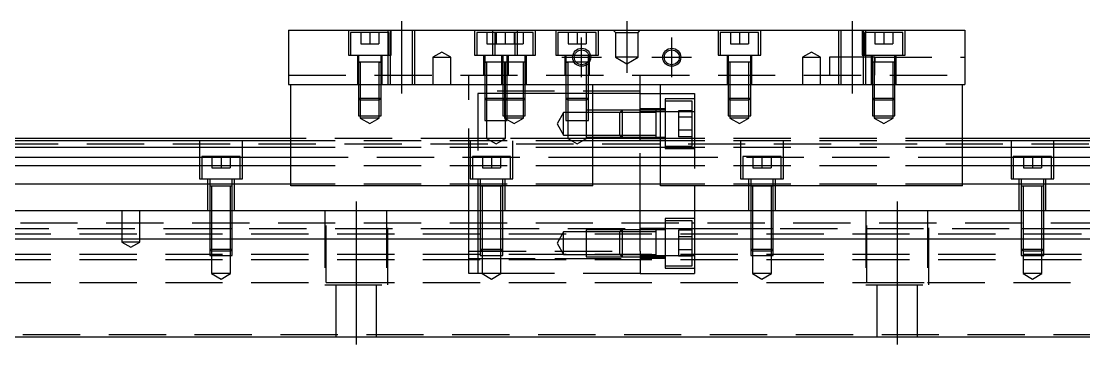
# Model space of a CAD drawing. Extents: x -20 to 932, y -265 to 102.
# Drawn here: x 215.7 to 451.4, y -226.9 to -154.9 of the extents above; entities that cross this region are included whole.
import ezdxf

# ---------------------------------------------------------------- set-up
doc = ezdxf.new("R2010")
doc.units = 0
doc.linetypes.add('CENTER', pattern=[50.8, 31.75, -6.35, 6.35, -6.35])
doc.linetypes.add('DASHED', pattern=[19.05, 12.7, -6.35])
doc.layers.get('0').update_dxf_attribs({"linetype": 'CONTINUOUS'})
doc.layers.add('CENTER', color=1, linetype='CENTER')

msp = doc.modelspace()

# ---------------------------------------------------------------- linework, layer by layer
at = {"color": 7, "linetype": 'CONTINUOUS'}
for p, q in [((275, -156.93), (275, -168.93)), ((275, -156.93), (425, -156.93)), ((425, -156.93), (425, -168.93)), ((338.770162, -164.03), (338.32967, -164.03)), ((341.500006, -164.03), (341.229838, -164.03)), ((275, -168.93), (425, -168.93)), ((275.5, -191.43), (275.5, -168.93)), ((342.5, -191.43), (342.5, -168.93)), ((353, -181.43), (353, -168.93)), ((357.5, -191.43), (357.5, -168.93)), ((424.5, -191.43), (424.5, -168.93)), ((353, -170.93), (357.5, -170.93)), ((275.5, -181.43), (0, -181.43)), ((275.5, -180.93), (28, -180.93)), ((357.5, -181.43), (342.5, -181.43)), ((643, -180.93), (424.5, -180.93)), ((700, -181.43), (424.5, -181.43)), ((275.5, -182.969608), (0, -182.969608)), ((357.5, -182.969608), (342.5, -182.969608)), ((700, -182.969608), (424.5, -182.969608)), ((0, -185.090392), (275.5, -185.090392)), ((342.5, -185.090392), (357.5, -185.090392)), ((424.5, -185.090392), (700, -185.090392)), ((275.5, -187.000532), (0, -187.000532)), ((357.5, -187.000532), (342.5, -187.000532)), ((700, -187.000532), (424.5, -187.000532)), ((275.5, -191.111934), (0, -191.111934)), ((342.5, -191.43), (275.5, -191.43)), ((357.5, -191.111934), (342.5, -191.111934)), ((424.5, -191.43), (357.5, -191.43)), ((700, -191.111934), (424.5, -191.111934)), ((0, -196.93), (700, -196.93)), ((364.5, -199.68), (365, -199.68)), ((0, -203.23), (700, -203.23)), ((356.5, -204.019994), (356.5, -203.23)), ((356.5, -207.180006), (356.5, -206.63)), ((0, -224.93), (700, -224.93))]:
    msp.add_line(p, q, dxfattribs=at)
at = {"color": 3, "linetype": 'DASHED'}
for p, q in [((288.25, -156.93), (288.25, -162.43)), ((297.25, -157.43), (288.75, -157.43)), ((288.75, -157.43), (288.75, -162.43)), ((291, -157.43), (291, -159.93)), ((293, -157.43), (293, -159.93)), ((295, -157.43), (295, -159.93)), ((297.000006, -156.93), (297.000006, -157.43)), ((297.000006, -157.43), (297.000006, -162.43)), ((297.25, -162.43), (297.25, -157.43)), ((297.5, -156.93), (297.5, -168.93)), ((297.75, -162.43), (297.75, -156.93)), ((302.5, -168.93), (302.5, -156.93)), ((302.999994, -168.93), (302.999994, -156.93)), ((316.25, -156.93), (316.25, -162.43)), ((320.75, -157.43), (316.75, -157.43)), ((316.75, -157.43), (316.75, -162.43)), ((319, -157.43), (319, -159.93)), ((320.25, -156.93), (320.25, -162.43)), ((329.25, -157.43), (320.75, -157.43)), ((320.75, -157.43), (320.75, -162.43)), ((321, -157.43), (321, -159.93)), ((323, -157.43), (323, -159.93)), ((325, -157.43), (325, -159.93)), ((325.25, -162.43), (325.25, -157.43)), ((325.75, -162.43), (325.75, -156.93)), ((327, -157.43), (327, -159.93)), ((329.25, -162.43), (329.25, -157.43)), ((329.75, -162.43), (329.75, -156.93)), ((334.25, -156.93), (334.25, -162.43)), ((343.25, -157.43), (334.75, -157.43)), ((334.75, -157.43), (334.75, -162.43)), ((337, -157.43), (337, -159.93)), ((339, -157.43), (339, -159.93)), ((341, -157.43), (341, -159.93)), ((343.25, -162.43), (343.25, -157.43)), ((343.75, -162.43), (343.75, -156.93)), ((347.5, -157.43), (347, -156.93)), ((347.5, -157.43), (347.5, -162.93)), ((347.5, -157.43), (352.5, -157.43)), ((352.5, -157.43), (353, -156.93)), ((352.5, -162.93), (352.5, -157.43)), ((370.25, -156.93), (370.25, -162.43)), ((379.25, -157.43), (370.75, -157.43)), ((370.75, -157.43), (370.75, -162.43)), ((373, -157.43), (373, -159.93)), ((375, -157.43), (375, -159.93)), ((377, -157.43), (377, -159.93)), ((379.25, -162.43), (379.25, -157.43)), ((379.75, -162.43), (379.75, -156.93)), ((397.000006, -156.93), (397.000006, -168.93)), ((397.5, -156.93), (397.5, -168.93)), ((402.25, -156.93), (402.25, -162.43)), ((402.5, -168.93), (402.5, -156.93)), ((411.25, -157.43), (402.75, -157.43)), ((402.75, -157.43), (402.75, -162.43)), ((402.999994, -157.43), (402.999994, -156.93)), ((402.999994, -162.43), (402.999994, -157.43)), ((405, -157.43), (405, -159.93)), ((407, -157.43), (407, -159.93)), ((409, -157.43), (409, -159.93)), ((411.25, -162.43), (411.25, -157.43)), ((411.75, -162.43), (411.75, -156.93)), ((291, -159.93), (293, -159.93)), ((293, -159.93), (295, -159.93)), ((319, -159.93), (321, -159.93)), ((321, -159.93), (323, -159.93)), ((323, -159.93), (325, -159.93)), ((325, -159.93), (327, -159.93)), ((337, -159.93), (339, -159.93)), ((339, -159.93), (341, -159.93)), ((373, -159.93), (375, -159.93)), ((375, -159.93), (377, -159.93)), ((405, -159.93), (407, -159.93)), ((407, -159.93), (409, -159.93)), ((288.25, -162.43), (297.75, -162.43)), ((290.25, -162.43), (290.25, -168.93)), ((290.5, -162.43), (290.5, -164.03)), ((295.5, -164.03), (295.5, -162.43)), ((295.75, -168.93), (295.75, -162.43)), ((297.000006, -162.43), (297.000006, -168.93)), ((309, -161.7753), (307, -162.93)), ((311, -162.93), (309, -161.7753)), ((316.25, -162.43), (320.25, -162.43)), ((318.25, -162.43), (318.25, -166.93)), ((318.5, -162.43), (318.5, -164.03)), ((320.25, -162.43), (329.75, -162.43)), ((322.25, -162.43), (322.25, -168.93)), ((322.5, -162.43), (322.5, -164.03)), ((323.5, -164.03), (323.5, -162.43)), ((323.75, -166.93), (323.75, -162.43)), ((327.5, -164.03), (327.5, -162.43)), ((327.75, -168.93), (327.75, -162.43)), ((334.25, -162.43), (343.75, -162.43)), ((336.25, -162.43), (336.25, -166.93)), ((336.5, -162.43), (336.5, -164.03)), ((341.5, -163.617386), (341.5, -162.43)), ((341.75, -166.93), (341.75, -162.43)), ((370.25, -162.43), (379.75, -162.43)), ((372.25, -162.43), (372.25, -168.93)), ((372.5, -162.43), (372.5, -164.03)), ((377.5, -164.03), (377.5, -162.43)), ((377.75, -168.93), (377.75, -162.43)), ((391, -161.7753), (389, -162.93)), ((393, -162.93), (391, -161.7753)), ((402.25, -162.43), (411.75, -162.43)), ((402.999994, -168.93), (402.999994, -162.43)), ((404.25, -162.43), (404.25, -168.93)), ((404.5, -162.43), (404.5, -164.03)), ((409.5, -164.03), (409.5, -162.43)), ((409.75, -168.93), (409.75, -162.43)), ((290.5, -164.025), (290.5, -164.03)), ((290.5, -164.03), (290.757448, -164.03)), ((290.757468, -164.03), (290.5, -164.03)), ((290.5, -164.03), (290.5, -164.035)), ((290.5, -164.03), (290.5, -168.92998)), ((295.242552, -164.03), (290.757468, -164.03)), ((290.9, -164.03), (290.9, -168.92998)), ((295.1, -168.92998), (295.1, -164.03)), ((295.5, -164.03), (295.242552, -164.03)), ((295.242602, -164.03), (295.5, -164.03)), ((295.5, -164.03), (295.5, -164.025)), ((295.5, -164.035), (295.5, -164.03)), ((295.5, -168.92998), (295.5, -164.03)), ((307, -162.93), (309, -162.93)), ((307, -162.93), (307, -168.93)), ((309, -162.93), (311, -162.93)), ((311, -168.93), (311, -162.93)), ((318.5, -164.025), (318.5, -164.03)), ((318.5, -164.03), (318.757448, -164.03)), ((318.757468, -164.03), (318.5, -164.03)), ((318.5, -164.03), (318.5, -166.92998)), ((318.5, -164.03), (318.5, -164.035)), ((322.300194, -164.03), (318.757468, -164.03)), ((318.9, -164.03), (318.9, -166.92998)), ((322.5, -164.025), (322.5, -164.03)), ((322.757468, -164.03), (322.5, -164.03)), ((322.5, -164.03), (322.5, -164.035)), ((322.5, -164.03), (322.5, -168.92998)), ((327.242552, -164.03), (322.757468, -164.03)), ((322.9, -164.03), (322.9, -168.92998)), ((323.1, -166.92998), (323.1, -164.03)), ((323.5, -164.03), (323.5, -164.025)), ((323.5, -166.92998), (323.5, -164.03)), ((323.5, -164.035), (323.5, -164.03)), ((327.1, -168.92998), (327.1, -164.03)), ((327.5, -164.03), (327.242552, -164.03)), ((327.5, -164.03), (327.5, -164.025)), ((327.5, -164.035), (327.5, -164.03)), ((327.5, -168.92998), (327.5, -164.03)), ((336.5, -164.025), (336.5, -164.03)), ((336.5, -164.03), (336.757448, -164.03)), ((336.757468, -164.03), (336.5, -164.03)), ((336.5, -164.03), (336.5, -164.035)), ((336.5, -164.03), (336.5, -166.92998)), ((338.329928, -164.03), (336.757468, -164.03)), ((336.9, -164.03), (336.9, -166.92998)), ((338.770318, -164.03), (338.329928, -164.03)), ((341.230084, -164.03), (338.770318, -164.03)), ((341.1, -164.159838), (341.1, -164.03)), ((341.1, -164.60033), (341.1, -164.159838)), ((341.1, -166.92998), (341.1, -164.60033)), ((341.5, -164.03), (341.230084, -164.03)), ((341.242602, -164.03), (341.5, -164.03)), ((341.5, -164.03), (341.5, -163.617386)), ((341.5, -164.03), (341.5, -164.025)), ((341.5, -164.035), (341.5, -164.03)), ((341.5, -164.252876), (341.5, -164.03)), ((341.5, -166.92998), (341.5, -164.252876)), ((352.5, -162.93), (347.5, -162.93)), ((347.5, -162.93), (350, -164.373376)), ((350, -164.373376), (352.5, -162.93)), ((372.5, -164.025), (372.5, -164.03)), ((372.757468, -164.03), (372.5, -164.03)), ((372.5, -164.03), (372.5, -164.035)), ((372.5, -164.03), (372.5, -168.92998)), ((377.242552, -164.03), (372.757468, -164.03)), ((372.9, -164.03), (372.9, -168.92998)), ((377.1, -168.92998), (377.1, -164.03)), ((377.5, -164.03), (377.242552, -164.03)), ((377.5, -164.03), (377.5, -164.025)), ((377.5, -164.035), (377.5, -164.03)), ((377.5, -168.92998), (377.5, -164.03)), ((389, -162.93), (391, -162.93)), ((389, -162.93), (389, -168.93)), ((391, -162.93), (393, -162.93)), ((393, -168.93), (393, -162.93)), ((395, -162.93), (395, -166.93)), ((405, -162.93), (395, -162.93)), ((404.5, -164.025), (404.5, -164.03)), ((404.757468, -164.03), (404.5, -164.03)), ((404.5, -164.03), (404.5, -168.92998)), ((404.5, -164.03), (404.5, -164.035)), ((409.242552, -164.03), (404.757468, -164.03)), ((404.9, -164.03), (404.9, -168.92998)), ((405, -162.93), (425, -162.93)), ((405, -166.93), (405, -162.93)), ((405, -162.93), (405, -164.03)), ((409.1, -168.92998), (409.1, -164.03)), ((409.5, -164.03), (409.242552, -164.03)), ((409.5, -164.03), (409.5, -164.025)), ((409.5, -168.92998), (409.5, -164.03)), ((409.5, -164.035), (409.5, -164.03)), ((275, -166.93), (425, -166.93)), ((315, -168.93), (315, -166.93)), ((318.5, -166.93), (318.5, -168.93)), ((318.500006, -166.93), (318.500006, -168.93)), ((318.9, -166.93), (318.9, -168.93)), ((323.1, -168.93), (323.1, -166.93)), ((323.499994, -168.93), (323.499994, -166.93)), ((323.5, -168.93), (323.5, -166.93)), ((336.5, -166.93), (336.5, -168.93)), ((336.500006, -166.93), (336.500006, -168.93)), ((336.9, -166.93), (341.1, -166.93)), ((336.9, -166.93), (336.9, -168.93)), ((341.1, -168.93), (341.1, -166.93)), ((341.499994, -168.93), (341.499994, -166.93)), ((341.5, -168.93), (341.5, -166.93)), ((353, -168.93), (353, -166.93)), ((290.5, -168.93), (290.5, -172.03)), ((290.500006, -168.93), (290.500006, -172.030006)), ((290.9, -168.93), (290.9, -172.43)), ((295.1, -172.43), (295.1, -168.93)), ((295.499994, -172.030006), (295.499994, -168.93)), ((295.5, -172.03), (295.5, -168.93)), ((315, -191.43), (315, -168.93)), ((318.5, -168.93), (318.5, -172.03)), ((318.500006, -168.93), (318.500006, -172.030006)), ((318.9, -168.93), (318.9, -172.43)), ((322.5, -168.93), (322.5, -172.03)), ((322.500006, -168.93), (322.500006, -172.030006)), ((322.9, -168.93), (322.9, -172.43)), ((323.1, -172.43), (323.1, -168.93)), ((323.499994, -172.030006), (323.499994, -168.93)), ((323.5, -172.03), (323.5, -168.93)), ((327.1, -172.43), (327.1, -168.93)), ((327.499994, -172.030006), (327.499994, -168.93)), ((327.5, -172.03), (327.5, -168.93)), ((336.5, -168.93), (336.5, -172.03)), ((336.500006, -168.93), (336.500006, -172.030006)), ((336.9, -168.93), (336.9, -172.43)), ((341.1, -172.43), (341.1, -168.93)), ((341.499994, -172.030006), (341.499994, -168.93)), ((341.5, -172.03), (341.5, -168.93)), ((372.5, -168.93), (372.5, -172.03)), ((372.500006, -168.93), (372.500006, -172.030006)), ((372.9, -168.93), (372.9, -172.43)), ((377.1, -172.43), (377.1, -168.93)), ((377.499994, -172.030006), (377.499994, -168.93)), ((377.5, -172.03), (377.5, -168.93)), ((404.5, -168.93), (404.5, -172.03)), ((404.500006, -168.93), (404.500006, -172.030006)), ((404.9, -168.93), (404.9, -172.43)), ((409.1, -172.43), (409.1, -168.93)), ((409.499994, -172.030006), (409.499994, -168.93)), ((409.5, -172.03), (409.5, -168.93)), ((290.5, -172.03), (295.5, -172.03)), ((290.5, -172.03), (290.9, -172.43)), ((290.500006, -172.03002), (290.500006, -175.93)), ((295.1, -172.43), (295.5, -172.03)), ((295.499994, -175.93), (295.499994, -172.03002)), ((353, -170.43), (315, -170.43)), ((317, -170.93), (317, -196.93)), ((318.5, -170.93), (317, -170.93)), ((318.9, -170.93), (318.5, -170.93)), ((318.5, -172.03), (322.5, -172.03)), ((318.5, -172.03), (318.9, -172.43)), ((318.500006, -172.03002), (318.500006, -176.93)), ((322.5, -170.93), (318.9, -170.93)), ((322.9, -170.93), (322.5, -170.93)), ((322.5, -172.03), (327.5, -172.03)), ((322.5, -172.03), (322.9, -172.43)), ((322.500006, -172.03002), (322.500006, -175.93)), ((323.1, -170.93), (322.9, -170.93)), ((323.5, -170.93), (323.1, -170.93)), ((323.1, -172.43), (323.5, -172.03)), ((323.499994, -172.43), (323.499994, -172.03002)), ((327.1, -170.93), (323.5, -170.93)), ((327.5, -170.93), (327.1, -170.93)), ((327.1, -172.43), (327.5, -172.03)), ((327.499994, -175.93), (327.499994, -172.03002)), ((336.5, -170.93), (327.5, -170.93)), ((336.9, -170.93), (336.5, -170.93)), ((336.5, -172.03), (341.5, -172.03)), ((336.5, -172.03), (336.9, -172.43)), ((336.500006, -172.03002), (336.500006, -176.93)), ((341.1, -170.93), (336.9, -170.93)), ((341.5, -170.93), (341.1, -170.93)), ((341.1, -172.43), (341.5, -172.03)), ((341.499994, -176.93), (341.499994, -172.03002)), ((342.5, -170.93), (341.5, -170.93)), ((353, -170.93), (342.5, -170.93)), ((357.5, -170.93), (365, -170.93)), ((365, -170.93), (365, -174.93)), ((372.5, -172.03), (377.5, -172.03)), ((372.5, -172.03), (372.9, -172.43)), ((372.500006, -172.03002), (372.500006, -175.93)), ((377.1, -172.43), (377.5, -172.03)), ((377.499994, -175.93), (377.499994, -172.03002)), ((404.5, -172.03), (409.5, -172.03)), ((404.5, -172.03), (404.9, -172.43)), ((404.500006, -172.03002), (404.500006, -175.93)), ((409.1, -172.43), (409.5, -172.03)), ((409.499994, -175.93), (409.499994, -172.03002)), ((295.1, -172.43), (290.9, -172.43)), ((290.9, -172.43002), (290.9, -175.93)), ((295.1, -175.93), (295.1, -172.43002)), ((322.500006, -172.43), (318.9, -172.43)), ((318.9, -172.43002), (318.9, -176.93)), ((322.9, -172.43), (322.500006, -172.43)), ((327.1, -172.43), (322.9, -172.43)), ((322.9, -172.43002), (322.9, -175.93)), ((323.1, -176.93), (323.1, -172.43002)), ((323.499994, -175.93), (323.499994, -172.43)), ((327.1, -175.93), (327.1, -172.43002)), ((341.1, -172.43), (336.9, -172.43)), ((336.9, -172.43002), (336.9, -176.93)), ((341.1, -176.93), (341.1, -172.43002)), ((358.5, -174.38), (353, -174.38)), ((358.5, -172.18), (358.5, -183.18)), ((365, -172.18), (358.5, -172.18)), ((364.5, -172.68), (358.5, -172.68)), ((364.5, -182.68), (364.5, -172.68)), ((377.1, -172.43), (372.9, -172.43)), ((372.9, -172.43002), (372.9, -175.93)), ((377.1, -175.93), (377.1, -172.43002)), ((409.1, -172.43), (404.9, -172.43)), ((404.9, -172.43002), (404.9, -175.93)), ((409.1, -175.93), (409.1, -172.43002)), ((290.500006, -175.93), (295.499994, -175.93)), ((290.9, -175.93), (290.9, -176.43)), ((295.1, -176.43), (290.9, -176.43)), ((290.9, -176.43), (293, -177.642436)), ((293, -177.642436), (295.1, -176.43)), ((295.1, -176.43), (295.1, -175.93)), ((322.500006, -175.93), (327.499994, -175.93)), ((322.9, -175.93), (322.9, -176.43)), ((327.1, -176.43), (322.9, -176.43)), ((322.9, -176.43), (325, -177.642436)), ((323.499994, -176.93), (323.499994, -175.93)), ((325, -177.642436), (327.1, -176.43)), ((327.1, -176.43), (327.1, -175.93)), ((336, -175.18), (334.556624, -177.68)), ((336, -180.18), (336, -175.18)), ((341, -175.18), (336, -175.18)), ((341, -174.680006), (341, -176.798124)), ((341.499994, -174.680006), (341, -174.680006)), ((348.49998, -175.18), (341, -175.18)), ((342.5, -174.680006), (341.499994, -174.680006)), ((348.99998, -174.680006), (342.5, -174.680006)), ((349, -174.68), (348.5, -175.18)), ((348.5, -180.18), (348.5, -175.18)), ((353, -175.18), (348.5, -175.18)), ((353, -174.680006), (348.999994, -174.680006)), ((349, -174.68), (349, -180.68)), ((353, -174.68), (349, -174.68)), ((353, -174.93), (357.5, -174.93)), ((356.5, -174.68), (353.00002, -174.68)), ((356.5, -175.18), (353.00002, -175.18)), ((356.5, -174.68), (356.495, -174.68)), ((356.5, -175.029602), (356.5, -174.68)), ((356.505, -174.68), (356.5, -174.68)), ((357.5, -174.68), (356.5, -174.68)), ((356.5, -177.51997), (356.5, -175.029602)), ((358.5, -174.68), (357.5, -174.68)), ((357.5, -174.93), (365, -174.93)), ((361.5, -174.793248), (361.5, -176.236624)), ((364.5, -174.793248), (361.5, -174.793248)), ((364.5, -176.236624), (361.5, -176.236624)), ((361.5, -176.236624), (361.5, -179.123376)), ((365, -174.93), (365, -191.43)), ((372.500006, -175.93), (377.499994, -175.93)), ((372.9, -175.93), (372.9, -176.43)), ((377.1, -176.43), (372.9, -176.43)), ((372.9, -176.43), (375, -177.642436)), ((375, -177.642436), (377.1, -176.43)), ((377.1, -176.43), (377.1, -175.93)), ((404.500006, -175.93), (409.499994, -175.93)), ((404.9, -175.93), (404.9, -176.43)), ((409.1, -176.43), (404.9, -176.43)), ((404.9, -176.43), (407, -177.642436)), ((407, -177.642436), (409.1, -176.43)), ((409.1, -176.43), (409.1, -175.93)), ((318.500006, -176.93), (323.499994, -176.93)), ((318.9, -176.93), (318.9, -180.93)), ((323.1, -180.93), (323.1, -176.93)), ((334.556624, -177.68), (336, -180.18)), ((336.500006, -176.93), (341.499994, -176.93)), ((336.9, -176.93), (336.9, -180.93)), ((341, -176.798124), (341, -176.933818)), ((341, -176.933818), (341, -180.679994)), ((341.1, -180.93), (341.1, -176.93)), ((356.5, -177.88006), (356.5, -177.51997)), ((356.5, -180.33035), (356.5, -177.88006)), ((255.25, -181.43), (255.25, -189.93)), ((264.75, -189.93), (264.75, -181.43)), ((317, -180.93), (275.5, -180.93)), ((342.5, -181.43), (275.5, -181.43)), ((315.25, -181.43), (315.25, -189.93)), ((318.9, -180.93), (317, -180.93)), ((323.1, -180.93), (318.9, -180.93)), ((318.9, -180.93), (321, -182.142436)), ((321, -182.142436), (323.1, -180.93)), ((336.9, -180.93), (323.1, -180.93)), ((324.75, -189.93), (324.75, -181.43)), ((336, -180.18), (341, -180.18)), ((341.1, -180.93), (336.9, -180.93)), ((336.9, -180.93), (339, -182.142436)), ((339, -182.142436), (341.1, -180.93)), ((341, -180.18), (348.49998, -180.18)), ((341, -180.679994), (348.99998, -180.679994)), ((353, -180.93), (341.1, -180.93)), ((348.5, -180.18), (353, -180.18)), ((348.5, -180.18), (349, -180.68)), ((349, -180.679994), (353, -180.679994)), ((349, -180.68), (353, -180.68)), ((357.5, -180.93), (353, -180.93)), ((353, -180.98), (358.5, -180.98)), ((353, -196.93), (353, -181.43)), ((353.00002, -180.18), (356.5, -180.18)), ((353.00002, -180.68), (356.5, -180.68)), ((356.495, -180.68), (356.5, -180.68)), ((356.5, -180.68), (356.5, -180.33035)), ((356.5, -180.68), (356.505, -180.68)), ((356.5, -180.68), (357.5, -180.68)), ((357.5, -180.68), (358.5, -180.68)), ((358.5, -180.93), (357.5, -180.93)), ((424.5, -181.43), (357.5, -181.43)), ((365, -180.93), (358.5, -180.93)), ((361.5, -179.123376), (361.5, -180.566752)), ((364.5, -179.123376), (361.5, -179.123376)), ((364.5, -180.566752), (361.5, -180.566752)), ((424.5, -180.93), (365, -180.93)), ((375.25, -181.43), (375.25, -189.93)), ((384.75, -189.93), (384.75, -181.43)), ((435.25, -181.43), (435.25, -189.93)), ((444.75, -189.93), (444.75, -181.43)), ((643, -182.18), (25, -182.18)), ((342.5, -182.969608), (275.5, -182.969608)), ((424.5, -182.969608), (357.5, -182.969608)), ((358.5, -182.68), (364.5, -182.68)), ((358.5, -183.18), (365, -183.18)), ((264.25, -184.93), (255.75, -184.93)), ((255.75, -184.93), (255.75, -189.93)), ((258, -184.93), (258, -187.43)), ((260, -184.93), (260, -187.43)), ((262, -184.93), (262, -187.43)), ((264.25, -189.93), (264.25, -184.93)), ((275.5, -185.090392), (342.5, -185.090392)), ((324.25, -184.93), (315.75, -184.93)), ((315.75, -184.93), (315.75, -189.93)), ((318, -184.93), (318, -187.43)), ((320, -184.93), (320, -187.43)), ((322, -184.93), (322, -187.43)), ((324.25, -189.93), (324.25, -184.93)), ((357.5, -185.090392), (424.5, -185.090392)), ((384.25, -184.93), (375.75, -184.93)), ((375.75, -184.93), (375.75, -189.93)), ((378, -184.93), (378, -187.43)), ((380, -184.93), (380, -187.43)), ((382, -184.93), (382, -187.43)), ((384.25, -189.93), (384.25, -184.93)), ((444.25, -184.93), (435.75, -184.93)), ((435.75, -184.93), (435.75, -189.93)), ((438, -184.93), (438, -187.43)), ((440, -184.93), (440, -187.43)), ((442, -184.93), (442, -187.43)), ((444.25, -189.93), (444.25, -184.93)), ((258, -187.43), (260, -187.43)), ((260, -187.43), (262, -187.43)), ((342.5, -187.000532), (275.5, -187.000532)), ((318, -187.43), (320, -187.43)), ((320, -187.43), (322, -187.43)), ((424.5, -187.000532), (357.5, -187.000532)), ((378, -187.43), (380, -187.43)), ((380, -187.43), (382, -187.43)), ((438, -187.43), (440, -187.43)), ((440, -187.43), (442, -187.43)), ((255.25, -189.93), (264.75, -189.93)), ((257, -189.93), (257, -196.93)), ((257.5, -189.93), (257.5, -191.53)), ((262.5, -191.53), (262.5, -189.93)), ((263, -196.93), (263, -189.93)), ((315.25, -189.93), (324.75, -189.93)), ((317, -189.93), (317, -196.93)), ((317.5, -189.93), (317.5, -191.53)), ((322.5, -191.53), (322.5, -189.93)), ((323, -196.93), (323, -189.93)), ((375.25, -189.93), (384.75, -189.93)), ((377, -189.93), (377, -196.93)), ((377.5, -189.93), (377.5, -191.53)), ((382.5, -191.53), (382.5, -189.93)), ((383, -196.93), (383, -189.93)), ((435.25, -189.93), (444.75, -189.93)), ((437, -189.93), (437, -196.93)), ((437.5, -189.93), (437.5, -191.53)), ((442.5, -191.53), (442.5, -189.93)), ((443, -196.93), (443, -189.93)), ((257.5, -191.525), (257.5, -191.53)), ((257.757468, -191.53), (257.5, -191.53)), ((257.5, -191.53), (257.5, -191.535)), ((257.5, -191.53), (257.5, -196.92998)), ((262.242552, -191.53), (257.757468, -191.53)), ((257.9, -191.53), (257.9, -196.92998)), ((262.1, -196.92998), (262.1, -191.53)), ((262.5, -191.53), (262.242552, -191.53)), ((262.5, -191.53), (262.5, -191.525)), ((262.5, -191.535), (262.5, -191.53)), ((262.5, -196.92998), (262.5, -191.53)), ((342.5, -191.111934), (275.5, -191.111934)), ((315, -196.93), (315, -191.43)), ((317.5, -191.525), (317.5, -191.53)), ((317.757468, -191.53), (317.5, -191.53)), ((317.5, -191.53), (317.5, -191.535)), ((317.5, -191.53), (317.5, -196.92998)), ((322.242552, -191.53), (317.757468, -191.53)), ((317.9, -191.53), (317.9, -196.92998)), ((322.1, -196.92998), (322.1, -191.53)), ((322.5, -191.53), (322.242552, -191.53)), ((322.5, -191.53), (322.5, -191.525)), ((322.5, -191.535), (322.5, -191.53)), ((322.5, -196.92998), (322.5, -191.53)), ((424.5, -191.111934), (357.5, -191.111934)), ((365, -191.43), (365, -196.93)), ((377.5, -191.525), (377.5, -191.53)), ((377.757468, -191.53), (377.5, -191.53)), ((377.5, -191.53), (377.5, -191.535)), ((377.5, -191.53), (377.5, -196.92998)), ((382.242552, -191.53), (377.757468, -191.53)), ((377.9, -191.53), (377.9, -196.92998)), ((382.1, -196.92998), (382.1, -191.53)), ((382.5, -191.53), (382.242552, -191.53)), ((382.5, -191.53), (382.5, -191.525)), ((382.5, -191.535), (382.5, -191.53)), ((382.5, -196.92998), (382.5, -191.53)), ((437.5, -191.525), (437.5, -191.53)), ((437.757468, -191.53), (437.5, -191.53)), ((437.5, -191.53), (437.5, -191.535)), ((437.5, -191.53), (437.5, -196.92998)), ((442.242552, -191.53), (437.757468, -191.53)), ((437.9, -191.53), (437.9, -196.92998)), ((442.1, -196.92998), (442.1, -191.53)), ((442.5, -191.53), (442.242552, -191.53)), ((442.5, -191.53), (442.5, -191.525)), ((442.5, -191.535), (442.5, -191.53)), ((442.5, -196.92998), (442.5, -191.53)), ((238, -196.93), (238, -203.93)), ((242, -203.93), (242, -196.93)), ((257.5, -196.93), (257.5, -203.23)), ((257.500006, -196.93), (257.500006, -203.23)), ((257.9, -196.93), (257.9, -203.23)), ((262.1, -203.23), (262.1, -196.93)), ((262.499994, -203.23), (262.499994, -196.93)), ((262.5, -203.23), (262.5, -196.93)), ((283, -196.93), (283, -213.43)), ((283.291796, -212.93), (283.291796, -196.93)), ((296.708204, -196.93), (296.708204, -212.93)), ((297, -213.43), (297, -196.93)), ((315, -203.23), (315, -196.93)), ((317, -196.93), (317, -203.23)), ((317.5, -196.93), (317.5, -203.23)), ((317.500006, -196.93), (317.500006, -203.23)), ((317.9, -196.93), (317.9, -203.23)), ((322.1, -203.23), (322.1, -196.93)), ((322.499994, -203.23), (322.499994, -196.93)), ((322.5, -203.23), (322.5, -196.93)), ((353, -203.23), (353, -196.93)), ((365, -196.93), (365, -203.23)), ((377.5, -196.93), (377.5, -203.23)), ((377.500006, -196.93), (377.500006, -203.23)), ((377.9, -196.93), (377.9, -203.23)), ((382.1, -203.23), (382.1, -196.93)), ((382.499994, -203.23), (382.499994, -196.93)), ((382.5, -203.23), (382.5, -196.93)), ((403, -196.93), (403, -213.43)), ((403.291796, -212.93), (403.291796, -196.93)), ((416.708204, -196.93), (416.708204, -212.93)), ((417, -213.43), (417, -196.93)), ((437.5, -196.93), (437.5, -203.23)), ((437.500006, -196.93), (437.500006, -203.23)), ((437.9, -196.93), (437.9, -203.23)), ((442.1, -203.23), (442.1, -196.93)), ((442.499994, -203.23), (442.499994, -196.93)), ((442.5, -203.23), (442.5, -196.93)), ((25, -199.68), (643, -199.68)), ((358.5, -198.68), (358.5, -209.68)), ((365, -198.68), (358.5, -198.68)), ((364.5, -199.18), (358.5, -199.18)), ((364.5, -203.23), (364.5, -199.18)), ((0, -202.08), (700, -202.08)), ((56.708204, -200.93), (315, -200.93)), ((257.5, -200.93), (257.9, -200.93)), ((257.9, -200.93), (262.1, -200.93)), ((262.1, -200.93), (262.5, -200.93)), ((315, -200.93), (317, -200.93)), ((317, -200.93), (317.5, -200.93)), ((317.5, -200.93), (317.9, -200.93)), ((317.9, -200.93), (353, -200.93)), ((317.9, -200.93), (322.1, -200.93)), ((322.1, -200.93), (322.5, -200.93)), ((336, -201.68), (334.556624, -204.18)), ((336, -206.68), (336, -201.68)), ((341, -201.68), (336, -201.68)), ((341, -201.180006), (341, -206.63)), ((348.99998, -201.180006), (341, -201.180006)), ((348.49998, -201.68), (341, -201.68)), ((349, -201.18), (348.5, -201.68)), ((348.5, -206.63), (348.5, -201.68)), ((353, -201.68), (348.5, -201.68)), ((349, -201.18), (349, -206.63)), ((353, -201.18), (349, -201.18)), ((353, -201.180006), (349, -201.180006)), ((358.5, -200.88), (353, -200.88)), ((353, -200.93), (358.5, -200.93)), ((356.5, -201.18), (353.00002, -201.18)), ((356.5, -201.68), (353.00002, -201.68)), ((356.5, -201.18), (356.495, -201.18)), ((356.5, -201.529602), (356.5, -201.18)), ((356.505, -201.18), (356.5, -201.18)), ((358.5, -201.18), (356.5, -201.18)), ((356.5, -203.22972), (356.5, -201.529602)), ((358.5, -200.93), (364.5, -200.93)), ((361.5, -201.293248), (361.5, -202.736624)), ((364.5, -201.293248), (361.5, -201.293248)), ((364.5, -200.93), (365, -200.93)), ((365, -200.93), (617.5, -200.93)), ((377.5, -200.93), (377.9, -200.93)), ((377.9, -200.93), (382.1, -200.93)), ((382.1, -200.93), (382.5, -200.93)), ((437.5, -200.93), (437.9, -200.93)), ((437.9, -200.93), (442.1, -200.93)), ((442.1, -200.93), (442.5, -200.93)), ((242, -203.93), (238, -203.93)), ((238, -203.93), (240, -205.0847)), ((240, -205.0847), (242, -203.93)), ((257.5, -203.23), (257.5, -205.53)), ((257.500006, -203.23), (257.500006, -205.530006)), ((257.9, -203.23), (257.9, -205.93)), ((262.1, -205.93), (262.1, -203.23)), ((262.499994, -205.530006), (262.499994, -203.23)), ((262.5, -205.53), (262.5, -203.23)), ((315, -205.93), (315, -203.23)), ((317, -203.23), (317, -206.63)), ((317.5, -203.23), (317.5, -205.53)), ((317.500006, -203.23), (317.500006, -205.530006)), ((317.9, -203.23), (317.9, -205.93)), ((322.1, -205.93), (322.1, -203.23)), ((322.499994, -205.530006), (322.499994, -203.23)), ((322.5, -205.53), (322.5, -203.23)), ((334.556624, -204.18), (336, -206.68)), ((353, -205.93), (353, -203.23)), ((356.5, -204.01997), (356.5, -203.22972)), ((356.5, -204.38006), (356.5, -204.01997)), ((356.5, -206.630124), (356.5, -204.38006)), ((364.5, -202.736624), (361.5, -202.736624)), ((361.5, -202.736624), (361.5, -205.623376)), ((364.5, -206.63), (364.5, -203.23)), ((365, -203.23), (365, -206.63)), ((377.5, -203.23), (377.5, -205.53)), ((377.500006, -203.23), (377.500006, -205.530006)), ((377.9, -203.23), (377.9, -205.93)), ((382.1, -205.93), (382.1, -203.23)), ((382.499994, -205.530006), (382.499994, -203.23)), ((382.5, -205.53), (382.5, -203.23)), ((437.5, -203.23), (437.5, -205.53)), ((437.500006, -203.23), (437.500006, -205.530006)), ((437.9, -203.23), (437.9, -205.93)), ((442.1, -205.93), (442.1, -203.23)), ((442.499994, -205.530006), (442.499994, -203.23)), ((442.5, -205.53), (442.5, -203.23)), ((0, -206.63), (700, -206.63)), ((257.5, -205.53), (262.5, -205.53)), ((257.5, -205.53), (257.9, -205.93)), ((257.500006, -205.53002), (257.500006, -206.63)), ((257.500006, -206.63), (257.500006, -206.93)), ((257.500006, -206.93), (262.499994, -206.93)), ((262.1, -205.93), (257.9, -205.93)), ((257.9, -205.93002), (257.9, -206.93)), ((257.9, -206.93), (257.9, -210.93)), ((262.1, -205.93), (262.5, -205.53)), ((262.1, -206.93), (262.1, -205.93002)), ((262.1, -210.93), (262.1, -206.93)), ((262.499994, -206.63), (262.499994, -205.53002)), ((262.499994, -206.93), (262.499994, -206.63)), ((315, -206.63), (315, -205.93)), ((315, -205.93), (353, -205.93)), ((315, -210.93), (315, -206.63)), ((317, -206.63), (317, -210.93)), ((317.5, -205.53), (322.5, -205.53)), ((317.5, -205.53), (317.9, -205.93)), ((317.500006, -205.53002), (317.500006, -206.63)), ((317.500006, -206.63), (317.500006, -206.93)), ((317.500006, -206.93), (322.499994, -206.93)), ((322.1, -205.93), (317.9, -205.93)), ((317.9, -205.93002), (317.9, -206.93)), ((317.9, -206.93), (317.9, -210.93)), ((322.1, -205.93), (322.5, -205.53)), ((322.1, -206.93), (322.1, -205.93002)), ((322.1, -210.93), (322.1, -206.93)), ((322.499994, -206.63), (322.499994, -205.53002)), ((322.499994, -206.93), (322.499994, -206.63)), ((336, -206.68), (341, -206.68)), ((341, -206.63), (341, -207.179994)), ((341, -206.68), (348.49998, -206.68)), ((341, -207.179994), (348.99998, -207.179994)), ((348.5, -206.68), (348.5, -206.63)), ((348.5, -206.68), (353, -206.68)), ((348.5, -206.68), (349, -207.18)), ((348.999994, -207.179994), (353, -207.179994)), ((349, -206.63), (349, -207.18)), ((349, -207.18), (353, -207.18)), ((353, -205.93), (353, -206.63)), ((353, -206.63), (353, -210.93)), ((353, -206.93), (365, -206.93)), ((353.00002, -206.68), (356.5, -206.68)), ((353.00002, -207.18), (356.5, -207.18)), ((356.495, -207.18), (356.5, -207.18)), ((356.5, -206.83035), (356.5, -206.630124)), ((356.5, -207.18), (356.5, -206.83035)), ((356.5, -207.18), (356.505, -207.18)), ((356.5, -207.18), (358.5, -207.18)), ((361.5, -205.623376), (361.5, -207.066752)), ((364.5, -205.623376), (361.5, -205.623376)), ((364.5, -207.066752), (361.5, -207.066752)), ((364.5, -209.18), (364.5, -206.63)), ((365, -206.63), (365, -206.93)), ((365, -206.93), (365, -210.93)), ((377.5, -205.53), (382.5, -205.53)), ((377.5, -205.53), (377.9, -205.93)), ((377.500006, -205.53002), (377.500006, -206.63)), ((377.500006, -206.63), (377.500006, -206.93)), ((377.500006, -206.93), (382.499994, -206.93)), ((382.1, -205.93), (377.9, -205.93)), ((377.9, -205.93002), (377.9, -206.93)), ((377.9, -206.93), (377.9, -210.93)), ((382.1, -205.93), (382.5, -205.53)), ((382.1, -206.93), (382.1, -205.93002)), ((382.1, -210.93), (382.1, -206.93)), ((382.499994, -206.63), (382.499994, -205.53002)), ((382.499994, -206.93), (382.499994, -206.63)), ((437.5, -205.53), (442.5, -205.53)), ((437.5, -205.53), (437.9, -205.93)), ((437.500006, -205.53002), (437.500006, -206.63)), ((437.500006, -206.63), (437.500006, -206.93)), ((437.500006, -206.93), (442.499994, -206.93)), ((442.1, -205.93), (437.9, -205.93)), ((437.9, -205.93002), (437.9, -206.93)), ((437.9, -206.93), (437.9, -210.93)), ((442.1, -205.93), (442.5, -205.53)), ((442.1, -206.93), (442.1, -205.93002)), ((442.1, -210.93), (442.1, -206.93)), ((442.499994, -206.63), (442.499994, -205.53002)), ((442.499994, -206.93), (442.499994, -206.63)), ((0, -207.78), (700, -207.78)), ((315, -207.55077), (353, -207.55077)), ((315, -207.55077), (317, -207.55077)), ((317, -207.55077), (353, -207.55077)), ((353, -207.48), (358.5, -207.48)), ((358.5, -209.18), (364.5, -209.18)), ((358.5, -209.68), (365, -209.68)), ((262.1, -210.93), (257.9, -210.93)), ((257.9, -210.93), (260, -212.142436)), ((260, -212.142436), (262.1, -210.93)), ((317.9, -210.93), (315, -210.93)), ((322.1, -210.93), (317.9, -210.93)), ((322.1, -210.93), (317.9, -210.93)), ((317.9, -210.93), (320, -212.142436)), ((320, -212.142436), (322.1, -210.93)), ((353, -210.93), (322.1, -210.93)), ((353, -210.93), (365, -210.93)), ((382.1, -210.93), (377.9, -210.93)), ((377.9, -210.93), (380, -212.142436)), ((380, -212.142436), (382.1, -210.93)), ((442.1, -210.93), (437.9, -210.93)), ((437.9, -210.93), (440, -212.142436)), ((440, -212.142436), (442.1, -210.93)), ((0, -212.93), (403.291796, -212.93)), ((283, -213.43), (297, -213.43)), ((283.291796, -212.93), (296.708204, -212.93)), ((285.5, -213.43), (285.5, -224.93)), ((294.5, -224.93), (294.5, -213.43)), ((403, -213.43), (417, -213.43)), ((403.291796, -212.93), (416.708204, -212.93)), ((403.291796, -212.93), (416.708204, -212.93)), ((405.5, -213.43), (405.5, -224.93)), ((414.5, -224.93), (414.5, -213.43)), ((416.708204, -212.93), (643.291796, -212.93)), ((6.499992, -224.43), (700, -224.43))]:
    msp.add_line(p, q, dxfattribs=at)
at = {"color": 3, "linetype": 'CONTINUOUS'}
for centre in [(340, -162.93), (360, -162.93)]:
    msp.add_circle(centre, 2, dxfattribs=at)
at = {"color": 7, "linetype": 'CONTINUOUS'}
for centre in [(340, -162.93), (360, -162.93)]:
    msp.add_circle(centre, 1.65, dxfattribs=at)
at = {"layer": 'CENTER', "color": 1, "linetype": 'CENTER'}
for p, q in [((300, -154.93), (300, -170.93)), ((350, -154.93), (350, -166.373376)), ((400, -154.93), (400, -170.93)), ((340, -167.33), (340, -158.53)), ((360, -167.33), (360, -158.53)), ((335.6, -162.93), (344.4, -162.93)), ((355.6, -162.93), (364.4, -162.93)), ((290, -194.93), (290, -226.93)), ((410, -194.93), (410, -226.93))]:
    msp.add_line(p, q, dxfattribs=at)

doc.saveas('drawing.dxf')
